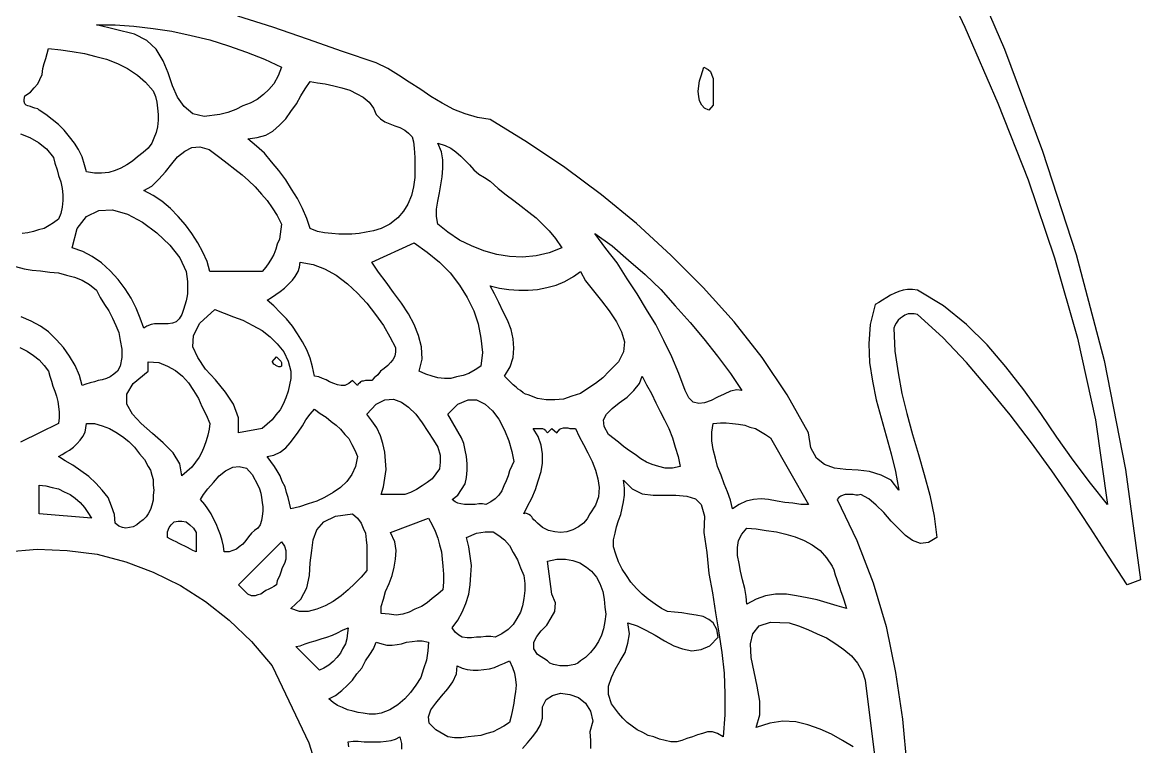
# Model space of a CAD drawing. Extents: x 0.02 to 8.19, y 0.02 to 6.66.
# Drawn here: x 4.79 to 6.35, y 3.013 to 4.022 of the extents above; entities that cross this region are included whole.
import ezdxf

# ---------------------------------------------------------------- set-up
doc = ezdxf.new("R2010")
doc.units = 0
doc.layers.add('1', color=7, linetype='Continuous')

msp = doc.modelspace()

# ---------------------------------------------------------------- linework, layer by layer
for points in [[(6.1, 4.124), (6.16, 3.985), (6.213, 3.843), (6.26, 3.699), (6.299, 3.551), (6.329, 3.399), (6.35, 3.245), (6.331, 3.238), (6.305, 3.278), (6.28, 3.317), (6.253, 3.358), (6.226, 3.397), (6.198, 3.436), (6.168, 3.475), (6.138, 3.512), (6.107, 3.548), (6.074, 3.583), (6.039, 3.615), (6.034, 3.616), (6.03, 3.616), (6.026, 3.616), (6.021, 3.614), (6.018, 3.612), (6.015, 3.61), (6.012, 3.607), (6.009, 3.603), (6.007, 3.6), (6.006, 3.596), (6.007, 3.564), (6.012, 3.534), (6.017, 3.505), (6.024, 3.477), (6.032, 3.448), (6.04, 3.42), (6.048, 3.392), (6.056, 3.363), (6.062, 3.334), (6.066, 3.304), (6.054, 3.297), (6.043, 3.296), (6.032, 3.3), (6.022, 3.307), (6.012, 3.317), (6.002, 3.327), (5.992, 3.339), (5.981, 3.349), (5.971, 3.358), (5.96, 3.364), (5.956, 3.363), (5.953, 3.363), (5.949, 3.364), (5.945, 3.364), (5.942, 3.364), (5.938, 3.364), (5.935, 3.363), (5.932, 3.362), (5.929, 3.36), (5.927, 3.357), (5.954, 3.3), (5.977, 3.241), (5.995, 3.18), (6.008, 3.116), (6.018, 3.051), (6.024, 2.985)], [(5.754, 3.907), (5.748, 3.9), (5.742, 3.903), (5.738, 3.907), (5.735, 3.913), (5.734, 3.919), (5.733, 3.926), (5.734, 3.934), (5.735, 3.941), (5.737, 3.948), (5.739, 3.954), (5.741, 3.96), (5.747, 3.957), (5.75, 3.954), (5.752, 3.949), (5.754, 3.944), (5.754, 3.938), (5.754, 3.932), (5.754, 3.925), (5.754, 3.919), (5.754, 3.913), (5.754, 3.907)], [(5.152, 3.543), (5.15, 3.542), (5.148, 3.542), (5.146, 3.543), (5.144, 3.544), (5.143, 3.545), (5.141, 3.546), (5.14, 3.548), (5.139, 3.549), (5.145, 3.556), (5.146, 3.555), (5.148, 3.553), (5.149, 3.552), (5.151, 3.55), (5.152, 3.548), (5.152, 3.547), (5.152, 3.545), (5.152, 3.543)]]:
    msp.add_lwpolyline(points)
at = {"layer": '1'}
for points in [[(6.056, 4.12), (6.105, 4.016), (6.151, 3.91), (6.193, 3.803), (6.23, 3.694), (6.262, 3.582), (6.287, 3.468), (6.304, 3.35), (6.28, 3.38), (6.256, 3.412), (6.233, 3.444), (6.211, 3.477), (6.187, 3.51), (6.162, 3.542), (6.136, 3.573), (6.107, 3.601), (6.075, 3.627), (6.039, 3.649), (6.032, 3.65), (6.025, 3.65), (6.019, 3.649), (6.013, 3.647), (6.007, 3.645), (6.001, 3.642), (5.996, 3.639), (5.99, 3.635), (5.985, 3.632), (5.98, 3.629), (5.973, 3.601), (5.971, 3.574), (5.972, 3.548), (5.976, 3.522), (5.981, 3.496), (5.988, 3.471), (5.995, 3.446), (6.002, 3.421), (6.008, 3.396), (6.013, 3.37), (6.002, 3.384), (5.988, 3.391), (5.972, 3.396), (5.956, 3.398), (5.939, 3.399), (5.923, 3.401), (5.909, 3.406), (5.898, 3.415), (5.89, 3.429), (5.887, 3.45), (5.857, 3.503), (5.822, 3.555), (5.783, 3.605), (5.74, 3.653), (5.695, 3.698), (5.647, 3.742), (5.598, 3.782), (5.547, 3.82), (5.495, 3.855), (5.443, 3.887), (5.425, 3.89), (5.408, 3.895), (5.392, 3.901), (5.376, 3.91), (5.36, 3.919), (5.346, 3.929), (5.33, 3.939), (5.315, 3.949), (5.3, 3.958), (5.284, 3.966), (5.237, 3.982), (5.188, 3.999), (5.14, 4.016), (5.091, 4.031)], [(5.152, 3.96), (5.147, 3.948), (5.141, 3.937), (5.134, 3.929), (5.127, 3.922), (5.118, 3.915), (5.108, 3.91), (5.098, 3.906), (5.088, 3.901), (5.077, 3.897), (5.066, 3.894), (5.044, 3.891), (5.028, 3.895), (5.016, 3.905), (5.007, 3.918), (5, 3.934), (4.994, 3.952), (4.987, 3.969), (4.977, 3.985), (4.964, 3.997), (4.947, 4.006), (4.894, 4.019), (4.92, 4.019), (4.946, 4.017), (4.973, 4.014), (4.999, 4.01), (5.026, 4.004), (5.052, 3.998), (5.078, 3.99), (5.103, 3.981), (5.128, 3.971), (5.152, 3.96)], [(4.973, 3.927), (4.976, 3.919), (4.978, 3.911), (4.979, 3.903), (4.98, 3.894), (4.98, 3.886), (4.979, 3.877), (4.977, 3.869), (4.974, 3.861), (4.971, 3.854), (4.966, 3.847), (4.959, 3.841), (4.951, 3.835), (4.944, 3.829), (4.936, 3.824), (4.928, 3.819), (4.92, 3.816), (4.911, 3.813), (4.901, 3.812), (4.891, 3.812), (4.88, 3.814), (4.877, 3.824), (4.874, 3.835), (4.869, 3.845), (4.863, 3.854), (4.856, 3.863), (4.849, 3.872), (4.841, 3.88), (4.832, 3.887), (4.823, 3.894), (4.814, 3.9), (4.812, 3.902), (4.808, 3.903), (4.805, 3.904), (4.802, 3.905), (4.798, 3.906), (4.796, 3.907), (4.794, 3.909), (4.793, 3.912), (4.793, 3.915), (4.794, 3.92), (4.802, 3.925), (4.807, 3.931), (4.812, 3.937), (4.815, 3.943), (4.818, 3.95), (4.819, 3.958), (4.821, 3.965), (4.823, 3.972), (4.825, 3.979), (4.827, 3.986), (4.844, 3.984), (4.86, 3.982), (4.877, 3.979), (4.893, 3.975), (4.908, 3.971), (4.923, 3.965), (4.937, 3.958), (4.951, 3.949), (4.962, 3.939), (4.973, 3.927)], [(5.284, 3.894), (5.29, 3.888), (5.296, 3.884), (5.303, 3.881), (5.31, 3.878), (5.317, 3.876), (5.324, 3.872), (5.329, 3.868), (5.334, 3.863), (5.336, 3.856), (5.337, 3.847), (5.338, 3.834), (5.338, 3.82), (5.338, 3.806), (5.336, 3.793), (5.333, 3.781), (5.328, 3.769), (5.322, 3.759), (5.314, 3.75), (5.303, 3.741), (5.291, 3.735), (5.28, 3.732), (5.27, 3.73), (5.26, 3.728), (5.25, 3.727), (5.241, 3.727), (5.232, 3.727), (5.222, 3.728), (5.212, 3.729), (5.202, 3.731), (5.192, 3.735), (5.187, 3.749), (5.181, 3.763), (5.174, 3.777), (5.166, 3.79), (5.158, 3.803), (5.148, 3.816), (5.138, 3.828), (5.128, 3.84), (5.117, 3.85), (5.105, 3.86), (5.118, 3.862), (5.13, 3.865), (5.14, 3.871), (5.149, 3.879), (5.158, 3.888), (5.165, 3.898), (5.173, 3.909), (5.179, 3.92), (5.185, 3.93), (5.192, 3.94), (5.202, 3.938), (5.213, 3.937), (5.225, 3.934), (5.236, 3.931), (5.247, 3.928), (5.257, 3.923), (5.266, 3.918), (5.274, 3.911), (5.28, 3.903), (5.284, 3.894)], [(4.788, 3.867), (4.801, 3.862), (4.813, 3.855), (4.824, 3.846), (4.834, 3.834)], [(5.443, 3.801), (5.454, 3.791), (5.465, 3.782), (5.476, 3.774), (5.486, 3.766), (5.497, 3.758), (5.507, 3.75), (5.516, 3.741), (5.525, 3.732), (5.534, 3.721), (5.543, 3.708), (5.525, 3.701), (5.507, 3.697), (5.488, 3.695), (5.47, 3.696), (5.452, 3.699), (5.434, 3.704), (5.417, 3.711), (5.4, 3.719), (5.384, 3.73), (5.37, 3.741), (5.368, 3.752), (5.368, 3.762), (5.37, 3.773), (5.372, 3.785), (5.374, 3.796), (5.376, 3.807), (5.377, 3.819), (5.377, 3.831), (5.375, 3.842), (5.37, 3.854), (5.38, 3.851), (5.388, 3.847), (5.395, 3.842), (5.402, 3.836), (5.408, 3.83), (5.414, 3.824), (5.42, 3.817), (5.427, 3.811), (5.435, 3.806), (5.443, 3.801)], [(5.152, 3.741), (5.151, 3.734), (5.15, 3.727), (5.149, 3.72), (5.146, 3.713), (5.144, 3.706), (5.141, 3.699), (5.138, 3.693), (5.134, 3.687), (5.13, 3.681), (5.125, 3.675), (5.052, 3.675), (5.048, 3.689), (5.042, 3.702), (5.035, 3.715), (5.027, 3.728), (5.018, 3.74), (5.008, 3.752), (4.997, 3.763), (4.985, 3.773), (4.973, 3.781), (4.96, 3.788), (4.971, 3.794), (4.981, 3.804), (4.99, 3.814), (4.999, 3.825), (5.007, 3.835), (5.017, 3.843), (5.027, 3.848), (5.038, 3.849), (5.051, 3.845), (5.066, 3.834), (5.076, 3.826), (5.087, 3.818), (5.097, 3.81), (5.106, 3.802), (5.115, 3.793), (5.124, 3.783), (5.132, 3.774), (5.139, 3.764), (5.146, 3.753), (5.152, 3.741)], [(4.834, 3.834), (4.836, 3.826), (4.839, 3.817), (4.841, 3.809), (4.844, 3.8), (4.846, 3.791), (4.847, 3.782), (4.847, 3.774), (4.846, 3.765), (4.844, 3.756), (4.841, 3.748), (4.834, 3.743), (4.828, 3.739), (4.821, 3.735), (4.813, 3.733), (4.806, 3.731), (4.798, 3.729), (4.79, 3.728)], [(5.019, 3.675), (5.02, 3.668), (5.021, 3.661), (5.021, 3.655), (5.021, 3.649), (5.021, 3.644), (5.02, 3.639), (5.019, 3.634), (5.017, 3.628), (5.015, 3.622), (5.013, 3.615), (5.009, 3.609), (5.005, 3.605), (5, 3.603), (4.994, 3.602), (4.988, 3.602), (4.982, 3.602), (4.975, 3.602), (4.97, 3.601), (4.964, 3.599), (4.96, 3.596), (4.955, 3.61), (4.949, 3.624), (4.942, 3.638), (4.934, 3.651), (4.924, 3.664), (4.913, 3.676), (4.901, 3.687), (4.888, 3.696), (4.875, 3.703), (4.86, 3.708), (4.867, 3.735), (4.88, 3.752), (4.897, 3.76), (4.916, 3.761), (4.937, 3.755), (4.958, 3.744), (4.978, 3.729), (4.996, 3.712), (5.01, 3.694), (5.019, 3.675)], [(5.794, 3.509), (5.787, 3.51), (5.778, 3.508), (5.769, 3.504), (5.76, 3.5), (5.751, 3.495), (5.742, 3.492), (5.734, 3.491), (5.726, 3.493), (5.72, 3.499), (5.715, 3.509), (5.706, 3.533), (5.696, 3.556), (5.685, 3.579), (5.674, 3.601), (5.661, 3.622), (5.648, 3.644), (5.634, 3.665), (5.62, 3.687), (5.604, 3.707), (5.589, 3.728), (5.613, 3.711), (5.636, 3.691), (5.659, 3.671), (5.681, 3.65), (5.701, 3.627), (5.722, 3.604), (5.741, 3.581), (5.76, 3.557), (5.778, 3.533), (5.794, 3.509)], [(5.43, 3.543), (5.422, 3.538), (5.413, 3.533), (5.405, 3.53), (5.396, 3.528), (5.388, 3.526), (5.379, 3.526), (5.37, 3.527), (5.362, 3.529), (5.353, 3.532), (5.344, 3.536), (5.348, 3.553), (5.347, 3.57), (5.343, 3.586), (5.337, 3.601), (5.329, 3.616), (5.319, 3.631), (5.308, 3.646), (5.298, 3.66), (5.287, 3.674), (5.278, 3.688), (5.337, 3.715), (5.355, 3.702), (5.372, 3.688), (5.387, 3.673), (5.4, 3.656), (5.411, 3.639), (5.42, 3.62), (5.426, 3.602), (5.43, 3.582), (5.432, 3.562), (5.43, 3.543)], [(4.781, 3.682), (4.793, 3.679), (4.804, 3.677), (4.816, 3.676), (4.829, 3.674), (4.841, 3.673), (4.852, 3.67), (4.863, 3.667), (4.874, 3.663), (4.884, 3.657), (4.894, 3.649)], [(5.311, 3.569), (5.311, 3.563), (5.31, 3.557), (5.307, 3.552), (5.304, 3.548), (5.3, 3.544), (5.295, 3.54), (5.29, 3.536), (5.286, 3.531), (5.281, 3.527), (5.278, 3.523), (5.275, 3.523), (5.272, 3.523), (5.269, 3.523), (5.266, 3.522), (5.264, 3.522), (5.262, 3.521), (5.261, 3.52), (5.259, 3.518), (5.258, 3.516), (5.251, 3.523), (5.246, 3.519), (5.24, 3.516), (5.235, 3.516), (5.23, 3.517), (5.225, 3.519), (5.219, 3.521), (5.214, 3.524), (5.209, 3.526), (5.204, 3.528), (5.198, 3.529), (5.195, 3.542), (5.192, 3.554), (5.187, 3.566), (5.181, 3.577), (5.174, 3.588), (5.167, 3.599), (5.159, 3.609), (5.15, 3.618), (5.141, 3.627), (5.132, 3.635), (5.138, 3.639), (5.144, 3.643), (5.15, 3.647), (5.156, 3.652), (5.161, 3.657), (5.167, 3.663), (5.171, 3.668), (5.175, 3.675), (5.177, 3.681), (5.178, 3.688), (5.196, 3.685), (5.212, 3.679), (5.228, 3.67), (5.244, 3.658), (5.258, 3.645), (5.271, 3.631), (5.283, 3.615), (5.294, 3.6), (5.303, 3.584), (5.311, 3.569)], [(5.609, 3.536), (5.6, 3.527), (5.59, 3.519), (5.579, 3.512), (5.569, 3.505), (5.557, 3.501), (5.545, 3.497), (5.533, 3.496), (5.521, 3.496), (5.509, 3.498), (5.496, 3.503), (5.492, 3.504), (5.489, 3.506), (5.485, 3.509), (5.482, 3.511), (5.479, 3.514), (5.475, 3.517), (5.472, 3.52), (5.469, 3.523), (5.466, 3.526), (5.463, 3.529), (5.471, 3.542), (5.475, 3.555), (5.476, 3.568), (5.475, 3.581), (5.472, 3.594), (5.467, 3.607), (5.461, 3.619), (5.455, 3.632), (5.449, 3.644), (5.443, 3.655), (5.456, 3.652), (5.469, 3.65), (5.483, 3.649), (5.496, 3.649), (5.509, 3.65), (5.522, 3.653), (5.535, 3.656), (5.547, 3.661), (5.559, 3.668), (5.569, 3.675), (5.576, 3.662), (5.587, 3.648), (5.598, 3.634), (5.609, 3.62), (5.619, 3.605), (5.626, 3.591), (5.63, 3.577), (5.629, 3.563), (5.622, 3.549), (5.609, 3.536)], [(4.894, 3.649), (4.899, 3.639), (4.905, 3.629), (4.911, 3.62), (4.916, 3.61), (4.921, 3.6), (4.925, 3.59), (4.927, 3.579), (4.929, 3.567), (4.929, 3.555), (4.927, 3.543), (4.923, 3.536), (4.918, 3.532), (4.913, 3.528), (4.908, 3.526), (4.902, 3.524), (4.896, 3.523), (4.891, 3.521), (4.885, 3.52), (4.879, 3.518), (4.874, 3.516), (4.87, 3.53), (4.864, 3.544), (4.856, 3.557), (4.848, 3.569), (4.838, 3.58), (4.827, 3.591), (4.816, 3.599), (4.803, 3.606), (4.789, 3.612)], [(5.165, 3.536), (5.165, 3.526), (5.163, 3.517), (5.161, 3.508), (5.158, 3.499), (5.154, 3.49), (5.15, 3.482), (5.144, 3.475), (5.139, 3.468), (5.132, 3.462), (5.125, 3.456), (5.092, 3.45), (5.092, 3.471), (5.085, 3.49), (5.074, 3.507), (5.06, 3.524), (5.046, 3.539), (5.035, 3.555), (5.028, 3.57), (5.029, 3.586), (5.038, 3.603), (5.059, 3.622), (5.072, 3.617), (5.085, 3.612), (5.098, 3.607), (5.112, 3.6), (5.125, 3.593), (5.136, 3.584), (5.146, 3.574), (5.155, 3.563), (5.161, 3.55), (5.165, 3.536)], [(4.787, 3.569), (4.797, 3.564), (4.806, 3.558), (4.814, 3.552), (4.821, 3.544), (4.827, 3.536)], [(5.052, 3.463), (5.051, 3.455), (5.049, 3.447), (5.047, 3.439), (5.044, 3.431), (5.041, 3.423), (5.037, 3.416), (5.032, 3.409), (5.027, 3.402), (5.02, 3.396), (5.013, 3.39), (5.01, 3.407), (5.001, 3.422), (4.987, 3.436), (4.972, 3.449), (4.956, 3.463), (4.944, 3.476), (4.936, 3.49), (4.936, 3.504), (4.945, 3.519), (4.966, 3.536), (4.966, 3.549), (4.981, 3.548), (4.993, 3.543), (5.004, 3.537), (5.014, 3.529), (5.022, 3.52), (5.029, 3.509), (5.036, 3.498), (5.041, 3.487), (5.047, 3.475), (5.052, 3.463)], [(4.827, 3.536), (4.829, 3.529), (4.831, 3.522), (4.833, 3.515), (4.836, 3.508), (4.838, 3.501), (4.84, 3.494), (4.841, 3.487), (4.842, 3.479), (4.842, 3.471), (4.841, 3.463), (4.788, 3.437)], [(5.708, 3.403), (5.697, 3.401), (5.687, 3.401), (5.678, 3.403), (5.669, 3.406), (5.661, 3.409), (5.653, 3.414), (5.645, 3.42), (5.637, 3.425), (5.629, 3.431), (5.622, 3.437), (5.608, 3.448), (5.602, 3.459), (5.601, 3.468), (5.605, 3.476), (5.613, 3.484), (5.623, 3.492), (5.634, 3.5), (5.643, 3.509), (5.651, 3.519), (5.655, 3.529), (5.661, 3.517), (5.668, 3.505), (5.674, 3.492), (5.68, 3.48), (5.686, 3.468), (5.692, 3.456), (5.697, 3.443), (5.701, 3.43), (5.705, 3.417), (5.708, 3.403)], [(5.37, 3.43), (5.373, 3.419), (5.373, 3.409), (5.372, 3.4), (5.367, 3.393), (5.362, 3.386), (5.355, 3.381), (5.348, 3.376), (5.34, 3.371), (5.332, 3.367), (5.324, 3.364), (5.291, 3.364), (5.294, 3.375), (5.296, 3.387), (5.298, 3.399), (5.297, 3.411), (5.296, 3.423), (5.293, 3.435), (5.29, 3.446), (5.285, 3.457), (5.278, 3.467), (5.271, 3.476), (5.284, 3.49), (5.296, 3.496), (5.308, 3.497), (5.319, 3.493), (5.329, 3.486), (5.339, 3.476), (5.348, 3.464), (5.356, 3.452), (5.364, 3.44), (5.37, 3.43)], [(5.476, 3.41), (5.473, 3.404), (5.47, 3.397), (5.468, 3.39), (5.465, 3.383), (5.462, 3.376), (5.459, 3.369), (5.455, 3.363), (5.45, 3.358), (5.444, 3.354), (5.437, 3.35), (5.432, 3.351), (5.427, 3.351), (5.422, 3.35), (5.417, 3.35), (5.412, 3.35), (5.407, 3.35), (5.402, 3.351), (5.398, 3.352), (5.394, 3.354), (5.39, 3.357), (5.398, 3.363), (5.403, 3.371), (5.408, 3.379), (5.41, 3.388), (5.411, 3.398), (5.411, 3.407), (5.41, 3.417), (5.408, 3.426), (5.406, 3.435), (5.403, 3.443), (5.384, 3.476), (5.398, 3.49), (5.412, 3.496), (5.424, 3.496), (5.436, 3.49), (5.446, 3.481), (5.455, 3.469), (5.463, 3.454), (5.469, 3.439), (5.473, 3.424), (5.476, 3.41)], [(5.258, 3.417), (5.255, 3.403), (5.25, 3.392), (5.243, 3.382), (5.234, 3.374), (5.224, 3.367), (5.212, 3.36), (5.201, 3.355), (5.189, 3.351), (5.177, 3.347), (5.165, 3.344), (5.163, 3.352), (5.161, 3.36), (5.159, 3.367), (5.157, 3.375), (5.153, 3.382), (5.15, 3.39), (5.146, 3.397), (5.142, 3.403), (5.137, 3.41), (5.132, 3.417), (5.141, 3.419), (5.15, 3.423), (5.158, 3.429), (5.164, 3.436), (5.17, 3.444), (5.175, 3.451), (5.181, 3.46), (5.186, 3.468), (5.192, 3.476), (5.198, 3.483), (5.206, 3.477), (5.214, 3.472), (5.221, 3.466), (5.228, 3.461), (5.234, 3.455), (5.24, 3.448), (5.246, 3.442), (5.25, 3.434), (5.254, 3.426), (5.258, 3.417)], [(4.966, 3.403), (4.969, 3.398), (4.971, 3.391), (4.973, 3.385), (4.973, 3.377), (4.974, 3.37), (4.973, 3.363), (4.973, 3.356), (4.971, 3.349), (4.969, 3.343), (4.966, 3.337), (4.963, 3.333), (4.959, 3.329), (4.954, 3.325), (4.95, 3.322), (4.945, 3.319), (4.94, 3.318), (4.935, 3.317), (4.93, 3.318), (4.925, 3.32), (4.92, 3.324), (4.919, 3.336), (4.915, 3.348), (4.91, 3.36), (4.902, 3.37), (4.893, 3.38), (4.883, 3.389), (4.872, 3.397), (4.861, 3.405), (4.85, 3.411), (4.841, 3.417), (4.846, 3.42), (4.851, 3.423), (4.856, 3.426), (4.862, 3.43), (4.867, 3.435), (4.871, 3.44), (4.875, 3.445), (4.878, 3.451), (4.879, 3.457), (4.88, 3.463), (4.891, 3.463), (4.902, 3.46), (4.912, 3.456), (4.921, 3.451), (4.93, 3.445), (4.939, 3.438), (4.947, 3.43), (4.954, 3.421), (4.961, 3.413), (4.966, 3.403)], [(5.834, 3.443), (5.887, 3.35), (5.876, 3.35), (5.865, 3.352), (5.854, 3.353), (5.843, 3.355), (5.831, 3.357), (5.821, 3.358), (5.81, 3.357), (5.8, 3.355), (5.79, 3.35), (5.781, 3.344), (5.778, 3.356), (5.774, 3.368), (5.769, 3.379), (5.765, 3.391), (5.76, 3.403), (5.757, 3.415), (5.754, 3.427), (5.752, 3.439), (5.752, 3.451), (5.754, 3.463), (5.764, 3.464), (5.772, 3.464), (5.781, 3.463), (5.789, 3.462), (5.798, 3.461), (5.805, 3.458), (5.813, 3.456), (5.82, 3.452), (5.827, 3.448), (5.834, 3.443)], [(5.523, 3.45), (5.529, 3.456), (5.536, 3.45), (5.538, 3.453), (5.54, 3.455), (5.542, 3.456), (5.545, 3.457), (5.548, 3.457), (5.551, 3.457), (5.554, 3.456), (5.557, 3.456), (5.56, 3.456), (5.562, 3.456), (5.567, 3.445), (5.573, 3.434), (5.579, 3.422), (5.585, 3.41), (5.59, 3.398), (5.593, 3.386), (5.595, 3.374), (5.594, 3.361), (5.59, 3.349), (5.582, 3.337), (5.578, 3.33), (5.573, 3.324), (5.566, 3.319), (5.558, 3.315), (5.55, 3.312), (5.541, 3.311), (5.533, 3.312), (5.524, 3.314), (5.516, 3.318), (5.509, 3.324), (5.507, 3.326), (5.506, 3.327), (5.504, 3.329), (5.502, 3.331), (5.501, 3.333), (5.499, 3.335), (5.497, 3.336), (5.495, 3.337), (5.492, 3.338), (5.49, 3.337), (5.495, 3.348), (5.501, 3.359), (5.506, 3.371), (5.51, 3.383), (5.514, 3.396), (5.516, 3.408), (5.516, 3.421), (5.514, 3.433), (5.51, 3.445), (5.503, 3.456), (5.506, 3.456), (5.509, 3.456), (5.511, 3.456), (5.514, 3.456), (5.516, 3.456), (5.518, 3.455), (5.52, 3.454), (5.521, 3.452), (5.523, 3.45)], [(5.119, 3.377), (5.121, 3.372), (5.123, 3.366), (5.124, 3.36), (5.125, 3.353), (5.126, 3.347), (5.126, 3.341), (5.125, 3.334), (5.124, 3.328), (5.122, 3.322), (5.119, 3.317), (5.114, 3.314), (5.11, 3.31), (5.106, 3.305), (5.102, 3.3), (5.098, 3.295), (5.093, 3.291), (5.089, 3.288), (5.084, 3.286), (5.079, 3.284), (5.072, 3.284), (5.071, 3.292), (5.069, 3.3), (5.067, 3.308), (5.064, 3.315), (5.061, 3.323), (5.057, 3.33), (5.054, 3.337), (5.049, 3.344), (5.045, 3.35), (5.039, 3.357), (5.043, 3.364), (5.049, 3.372), (5.057, 3.381), (5.065, 3.39), (5.074, 3.397), (5.084, 3.402), (5.093, 3.403), (5.103, 3.401), (5.111, 3.392), (5.119, 3.377)], [(4.887, 3.331), (4.814, 3.337), (4.814, 3.377), (4.823, 3.376), (4.832, 3.374), (4.841, 3.372), (4.849, 3.368), (4.857, 3.364), (4.864, 3.359), (4.871, 3.353), (4.877, 3.346), (4.882, 3.339), (4.887, 3.331)], [(5.741, 3.311), (5.745, 3.283), (5.748, 3.254), (5.753, 3.227), (5.757, 3.199), (5.762, 3.171), (5.766, 3.144), (5.769, 3.115), (5.77, 3.086), (5.77, 3.057), (5.768, 3.026), (5.76, 3.031), (5.753, 3.033), (5.746, 3.033), (5.739, 3.031), (5.732, 3.029), (5.725, 3.026), (5.717, 3.024), (5.71, 3.021), (5.703, 3.019), (5.695, 3.019), (5.687, 3.021), (5.679, 3.023), (5.671, 3.026), (5.663, 3.028), (5.656, 3.032), (5.648, 3.036), (5.641, 3.041), (5.634, 3.046), (5.628, 3.052), (5.622, 3.059), (5.612, 3.072), (5.608, 3.085), (5.608, 3.097), (5.612, 3.109), (5.617, 3.12), (5.624, 3.132), (5.631, 3.144), (5.635, 3.157), (5.637, 3.17), (5.635, 3.185), (5.648, 3.181), (5.66, 3.175), (5.673, 3.168), (5.686, 3.16), (5.699, 3.153), (5.711, 3.149), (5.724, 3.146), (5.737, 3.148), (5.749, 3.153), (5.761, 3.165), (5.759, 3.176), (5.754, 3.185), (5.748, 3.19), (5.74, 3.194), (5.73, 3.196), (5.721, 3.197), (5.71, 3.199), (5.7, 3.2), (5.69, 3.201), (5.682, 3.205), (5.673, 3.211), (5.663, 3.218), (5.655, 3.225), (5.647, 3.233), (5.639, 3.242), (5.633, 3.251), (5.627, 3.26), (5.622, 3.27), (5.618, 3.281), (5.615, 3.291), (5.615, 3.301), (5.617, 3.31), (5.619, 3.319), (5.622, 3.328), (5.625, 3.336), (5.627, 3.345), (5.629, 3.354), (5.63, 3.363), (5.63, 3.373), (5.629, 3.384), (5.641, 3.372), (5.655, 3.365), (5.67, 3.363), (5.687, 3.363), (5.702, 3.363), (5.717, 3.362), (5.729, 3.358), (5.737, 3.35), (5.742, 3.334), (5.741, 3.311)], [(5.033, 3.311), (5.033, 3.284), (5.028, 3.286), (5.025, 3.288), (5.021, 3.29), (5.017, 3.292), (5.013, 3.294), (5.009, 3.296), (5.005, 3.298), (5.001, 3.3), (4.997, 3.302), (4.993, 3.304), (4.993, 3.312), (4.995, 3.318), (4.998, 3.322), (5.002, 3.326), (5.008, 3.327), (5.013, 3.327), (5.019, 3.326), (5.024, 3.322), (5.029, 3.317), (5.033, 3.311)], [(5.271, 3.258), (5.263, 3.249), (5.254, 3.24), (5.245, 3.231), (5.235, 3.223), (5.224, 3.215), (5.213, 3.209), (5.201, 3.204), (5.189, 3.201), (5.177, 3.201), (5.165, 3.205), (5.179, 3.218), (5.187, 3.234), (5.191, 3.251), (5.192, 3.269), (5.194, 3.286), (5.196, 3.301), (5.201, 3.315), (5.211, 3.326), (5.227, 3.334), (5.251, 3.337), (5.258, 3.331), (5.263, 3.324), (5.266, 3.317), (5.269, 3.31), (5.27, 3.301), (5.271, 3.293), (5.271, 3.284), (5.271, 3.275), (5.271, 3.266), (5.271, 3.258)], [(5.377, 3.231), (5.37, 3.225), (5.362, 3.219), (5.355, 3.213), (5.347, 3.208), (5.338, 3.204), (5.33, 3.2), (5.321, 3.197), (5.312, 3.196), (5.302, 3.197), (5.291, 3.198), (5.291, 3.208), (5.294, 3.218), (5.297, 3.229), (5.302, 3.24), (5.306, 3.251), (5.309, 3.263), (5.311, 3.274), (5.312, 3.286), (5.31, 3.298), (5.304, 3.311), (5.357, 3.331), (5.362, 3.322), (5.366, 3.313), (5.37, 3.303), (5.372, 3.294), (5.375, 3.284), (5.376, 3.274), (5.377, 3.264), (5.378, 3.253), (5.378, 3.242), (5.377, 3.231)], [(5.49, 3.251), (5.491, 3.24), (5.491, 3.23), (5.49, 3.219), (5.488, 3.209), (5.485, 3.2), (5.48, 3.191), (5.475, 3.183), (5.468, 3.176), (5.459, 3.17), (5.45, 3.165), (5.444, 3.166), (5.437, 3.166), (5.43, 3.165), (5.424, 3.165), (5.417, 3.164), (5.411, 3.164), (5.404, 3.165), (5.399, 3.168), (5.394, 3.172), (5.39, 3.178), (5.398, 3.189), (5.404, 3.2), (5.409, 3.212), (5.413, 3.225), (5.415, 3.238), (5.416, 3.252), (5.417, 3.265), (5.415, 3.278), (5.413, 3.291), (5.41, 3.304), (5.424, 3.31), (5.436, 3.312), (5.447, 3.312), (5.455, 3.307), (5.463, 3.301), (5.47, 3.293), (5.475, 3.283), (5.481, 3.273), (5.485, 3.262), (5.49, 3.251)], [(5.92, 3.264), (5.922, 3.259), (5.924, 3.252), (5.926, 3.247), (5.928, 3.24), (5.93, 3.235), (5.932, 3.229), (5.934, 3.223), (5.936, 3.217), (5.938, 3.211), (5.94, 3.205), (5.927, 3.209), (5.913, 3.213), (5.899, 3.217), (5.885, 3.22), (5.87, 3.223), (5.856, 3.225), (5.841, 3.225), (5.827, 3.223), (5.814, 3.218), (5.801, 3.211), (5.8, 3.222), (5.798, 3.233), (5.795, 3.245), (5.792, 3.257), (5.79, 3.268), (5.788, 3.279), (5.788, 3.29), (5.789, 3.3), (5.794, 3.309), (5.801, 3.317), (5.814, 3.316), (5.828, 3.314), (5.842, 3.312), (5.855, 3.309), (5.868, 3.305), (5.881, 3.3), (5.892, 3.294), (5.903, 3.286), (5.912, 3.276), (5.92, 3.264)], [(5.145, 3.238), (5.141, 3.236), (5.138, 3.234), (5.134, 3.232), (5.13, 3.23), (5.127, 3.228), (5.123, 3.225), (5.119, 3.224), (5.115, 3.223), (5.11, 3.223), (5.105, 3.225), (5.092, 3.238), (5.152, 3.298), (5.156, 3.292), (5.158, 3.286), (5.158, 3.28), (5.158, 3.274), (5.156, 3.268), (5.153, 3.262), (5.151, 3.256), (5.149, 3.25), (5.146, 3.244), (5.145, 3.238)], [(4.768, 3.284), (4.811, 3.288), (4.853, 3.286), (4.895, 3.281), (4.935, 3.27), (4.973, 3.256), (5.011, 3.237), (5.046, 3.215), (5.079, 3.189), (5.11, 3.159), (5.139, 3.125)], [(5.602, 3.218), (5.603, 3.207), (5.604, 3.197), (5.603, 3.187), (5.601, 3.177), (5.598, 3.168), (5.594, 3.159), (5.589, 3.151), (5.583, 3.144), (5.576, 3.137), (5.569, 3.132), (5.565, 3.129), (5.561, 3.127), (5.556, 3.126), (5.551, 3.125), (5.546, 3.125), (5.54, 3.125), (5.536, 3.126), (5.531, 3.127), (5.526, 3.129), (5.523, 3.132), (5.509, 3.141), (5.504, 3.149), (5.504, 3.158), (5.508, 3.166), (5.514, 3.174), (5.522, 3.182), (5.528, 3.192), (5.533, 3.201), (5.534, 3.213), (5.529, 3.225), (5.523, 3.271), (5.536, 3.274), (5.548, 3.274), (5.558, 3.272), (5.568, 3.269), (5.577, 3.263), (5.584, 3.257), (5.591, 3.249), (5.596, 3.24), (5.6, 3.229), (5.602, 3.218)], [(5.949, 3.012), (5.934, 3.021), (5.919, 3.03), (5.903, 3.037), (5.886, 3.043), (5.869, 3.047), (5.851, 3.048), (5.833, 3.045), (5.814, 3.039), (5.819, 3.057), (5.819, 3.076), (5.815, 3.097), (5.811, 3.117), (5.807, 3.137), (5.806, 3.156), (5.809, 3.17), (5.818, 3.181), (5.834, 3.186), (5.86, 3.185), (5.873, 3.181), (5.886, 3.176), (5.899, 3.17), (5.912, 3.164), (5.925, 3.156), (5.936, 3.148), (5.947, 3.139), (5.955, 3.129), (5.962, 3.117), (5.966, 3.105)], [(5.245, 3.178), (5.244, 3.171), (5.243, 3.163), (5.241, 3.156), (5.237, 3.149), (5.234, 3.143), (5.229, 3.137), (5.224, 3.131), (5.218, 3.126), (5.211, 3.122), (5.205, 3.119), (5.172, 3.152), (5.178, 3.153), (5.185, 3.156), (5.192, 3.158), (5.199, 3.16), (5.207, 3.163), (5.215, 3.165), (5.223, 3.168), (5.23, 3.171), (5.237, 3.175), (5.245, 3.178)], [(5.357, 3.158), (5.356, 3.146), (5.354, 3.133), (5.35, 3.121), (5.346, 3.109), (5.339, 3.098), (5.332, 3.088), (5.324, 3.079), (5.314, 3.071), (5.303, 3.064), (5.291, 3.059), (5.283, 3.058), (5.274, 3.058), (5.266, 3.059), (5.259, 3.06), (5.252, 3.062), (5.244, 3.064), (5.237, 3.067), (5.23, 3.07), (5.224, 3.074), (5.218, 3.079), (5.227, 3.084), (5.236, 3.091), (5.244, 3.098), (5.251, 3.105), (5.257, 3.114), (5.264, 3.122), (5.269, 3.132), (5.275, 3.141), (5.28, 3.149), (5.284, 3.158), (5.292, 3.156), (5.299, 3.154), (5.306, 3.154), (5.313, 3.155), (5.319, 3.156), (5.326, 3.158), (5.334, 3.159), (5.341, 3.16), (5.348, 3.16), (5.357, 3.158)], [(5.139, 3.125), (5.19, 3.018), (5.226, 2.904), (5.247, 2.786), (5.255, 2.664), (5.25, 2.541), (5.234, 2.419), (5.209, 2.298), (5.175, 2.182), (5.133, 2.07), (5.086, 1.966), (5.045, 1.895)], [(5.47, 3.046), (5.462, 3.041), (5.454, 3.037), (5.447, 3.033), (5.438, 3.031), (5.43, 3.028), (5.421, 3.027), (5.412, 3.026), (5.403, 3.025), (5.393, 3.025), (5.384, 3.026), (5.367, 3.036), (5.358, 3.045), (5.357, 3.054), (5.36, 3.064), (5.367, 3.073), (5.375, 3.083), (5.384, 3.093), (5.391, 3.103), (5.396, 3.114), (5.397, 3.125), (5.404, 3.122), (5.411, 3.12), (5.419, 3.119), (5.426, 3.119), (5.434, 3.12), (5.442, 3.121), (5.449, 3.123), (5.456, 3.126), (5.463, 3.129), (5.47, 3.132), (5.474, 3.123), (5.477, 3.115), (5.478, 3.106), (5.479, 3.098), (5.478, 3.089), (5.477, 3.081), (5.476, 3.073), (5.474, 3.064), (5.472, 3.055), (5.47, 3.046)], [(5.966, 3.105), (5.98, 2.993)], [(5.488, 3.01), (5.495, 3.018), (5.502, 3.026), (5.508, 3.034), (5.513, 3.043), (5.516, 3.052), (5.516, 3.068), (5.521, 3.078), (5.53, 3.084), (5.541, 3.087), (5.554, 3.085), (5.566, 3.081), (5.576, 3.073), (5.583, 3.062), (5.586, 3.048), (5.582, 3.033)], [(5.246, 3.012), (5.245, 3.019), (5.252, 3.02), (5.259, 3.02), (5.267, 3.019), (5.275, 3.019), (5.283, 3.019), (5.29, 3.019), (5.298, 3.02), (5.305, 3.021), (5.311, 3.023), (5.317, 3.026)], [(5.317, 3.026), (5.319, 3.017), (5.319, 3.009)], [(5.582, 3.033), (5.583, 3.021), (5.583, 3.01)]]:
    msp.add_lwpolyline(points, dxfattribs=at)

doc.saveas('drawing.dxf')
